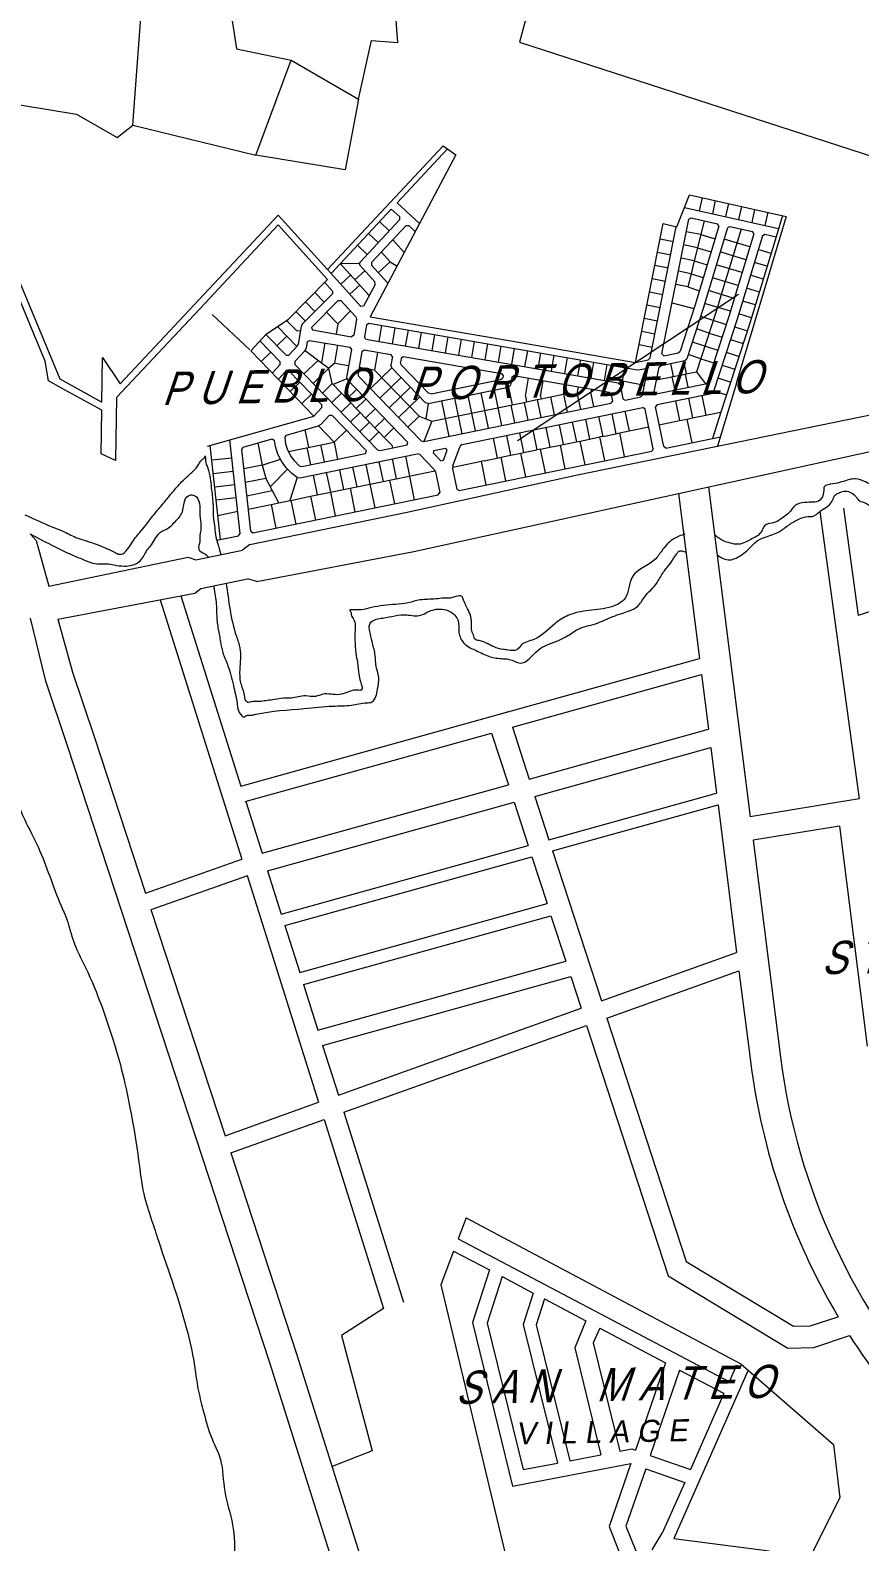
# Model space of a CAD drawing. Header units: metres. Extents: x -460 to 31334, y -1777 to 24987.
# Drawn here: x 102.786 to 103.252, y -745.214 to -744.364 of the extents above; entities that cross this region are included whole.
import ezdxf
from ezdxf.enums import TextEntityAlignment as Align

# ---------------------------------------------------------------- set-up
doc = ezdxf.new("R2010")
doc.units = ezdxf.units.M
doc.header["$MEASUREMENT"] = 0
doc.layers.add('VICINITY_MAP', color=7, linetype='Continuous', lineweight=13)
doc.styles.add('LOT_NO', font='ARIALN.TTF', dxfattribs={"width": 1.5})
doc.styles.add('PX-0', font='leroy')

# ---------------------------------------------------------------- blocks, each defined once
blk = doc.blocks.new('KQEFDFDFG')
at = {"layer": 'VICINITY_MAP', "color": 250, "lineweight": 0, "ltscale": 2}
for p, q in [((26115.701, 5352.056), (26120.336, 5357.002)), ((26120.842, 5356.63), (26117.414, 5350.164)), ((26118.495, 5354.723), (26120.51, 5356.873)), ((26120.336, 5357.002), (26120.842, 5356.63)), ((26119.387, 5353.887), (26118.495, 5354.723)), ((26129.68, 5353.753), (26130.192, 5355.039)), ((26130.192, 5355.039), (26134.054, 5354.176)), ((26130.589, 5354.399), (26130.706, 5354.924)), ((26131.114, 5354.282), (26131.231, 5354.807)), ((26107.417, 5347.486), (26113.735, 5354.228)), ((26113.735, 5354.228), (26115.701, 5352.056)), ((26115.846, 5351.896), (26118.256, 5354.468)), ((26118.593, 5354.152), (26118.256, 5354.468)), ((26118.597, 5354.044), (26118.593, 5354.152)), ((26129.99, 5354.533), (26133.751, 5353.693)), ((26130.158, 5354.058), (26130.248, 5354.117)), ((26130.248, 5354.117), (26131.308, 5353.88)), ((26131.639, 5354.164), (26131.756, 5354.689)), ((26134.054, 5354.176), (26132.099, 5347.63)), ((26132.164, 5354.047), (26132.281, 5354.572)), ((26132.689, 5353.93), (26132.806, 5354.455)), ((26133.214, 5353.812), (26133.332, 5354.337)), ((26133.907, 5354.209), (26133.649, 5353.357)), ((26113.732, 5353.833), (26110.795, 5350.698)), ((26115.709, 5351.648), (26113.732, 5353.833)), ((26116.996, 5352.336), (26118.597, 5354.044)), ((26117.472, 5352.332), (26118.852, 5353.805)), ((26118.177, 5353.597), (26117.785, 5353.965)), ((26118.852, 5353.805), (26118.959, 5353.809)), ((26119.217, 5353.567), (26118.959, 5353.809)), ((26128.023, 5348.334), (26129.136, 5353.888)), ((26128.608, 5348.519), (26129.659, 5353.758)), ((26129.078, 5348.674), (26130.158, 5354.058)), ((26129.136, 5353.888), (26129.68, 5353.753)), ((26130.639, 5353.444), (26130.058, 5353.56)), ((26131.362, 5353.787), (26130.395, 5350.595)), ((26130.778, 5353.998), (26130.508, 5352.921)), ((26131.706, 5353.716), (26130.729, 5350.49)), ((26131.362, 5353.787), (26131.308, 5353.88)), ((26131.362, 5353.787), (26131.308, 5353.88)), ((26132.254, 5353.669), (26131.618, 5351.568)), ((26131.706, 5353.716), (26131.799, 5353.77)), ((26131.706, 5353.716), (26131.799, 5353.77)), ((26131.799, 5353.77), (26132.703, 5353.568)), ((26132.757, 5353.475), (26132.703, 5353.568)), ((26117.295, 5352.655), (26116.902, 5353.023)), ((26117.736, 5353.126), (26117.343, 5353.494)), ((26118.319, 5353.236), (26118.775, 5352.732)), ((26129.013, 5353.273), (26129.54, 5353.167)), ((26130.508, 5352.921), (26129.953, 5353.033)), ((26130.508, 5352.921), (26130.378, 5352.399)), ((26130.508, 5352.921), (26131.052, 5352.758)), ((26130.639, 5353.444), (26131.207, 5353.274)), ((26132.6, 5352.957), (26131.571, 5353.269)), ((26132.757, 5353.475), (26131.756, 5350.167)), ((26133.101, 5353.404), (26132.089, 5350.063)), ((26133.649, 5353.357), (26132.603, 5349.901)), ((26133.101, 5353.404), (26133.194, 5353.459)), ((26133.194, 5353.459), (26133.649, 5353.357)), ((26116.996, 5352.283), (26116.215, 5352.289)), ((26116.215, 5352.289), (26117.373, 5351.009)), ((26116.995, 5352.229), (26116.996, 5352.336)), ((26117.472, 5352.332), (26117.471, 5352.225)), ((26118.215, 5352.354), (26117.742, 5351.925)), ((26117.86, 5352.746), (26118.215, 5352.354)), ((26118.215, 5352.354), (26118.488, 5352.19)), ((26128.907, 5352.745), (26129.435, 5352.639)), ((26130.378, 5352.399), (26129.847, 5352.505)), ((26130.378, 5352.399), (26130.247, 5351.876)), ((26130.378, 5352.399), (26130.895, 5352.244)), ((26132.444, 5352.442), (26131.415, 5352.754)), ((26133.293, 5352.18), (26132.778, 5352.336)), ((26133.448, 5352.695), (26132.934, 5352.851)), ((26115.701, 5352.056), (26117.042, 5350.573)), ((26116.632, 5351.829), (26116.233, 5351.468)), ((26117.201, 5352.002), (26116.802, 5351.641)), ((26116.995, 5352.229), (26117.597, 5351.564)), ((26117.471, 5352.225), (26118.124, 5351.503)), ((26128.696, 5351.69), (26129.223, 5351.584)), ((26128.801, 5352.218), (26129.329, 5352.112)), ((26130.247, 5351.876), (26129.741, 5351.978)), ((26130.247, 5351.876), (26130.116, 5351.354)), ((26130.247, 5351.876), (26130.739, 5351.729)), ((26132.133, 5351.412), (26131.103, 5351.724)), ((26132.289, 5351.927), (26131.259, 5352.239)), ((26133.137, 5351.665), (26132.622, 5351.821)), ((26103.987, 5349.414), (26103.103, 5351.545)), ((26103.4, 5351.536), (26105, 5347.682)), ((26114.134, 5350.057), (26115.709, 5351.648)), ((26114.698, 5349.862), (26115.904, 5351.08)), ((26115.577, 5350.749), (26115.202, 5351.135)), ((26115.594, 5351.532), (26115.906, 5351.187)), ((26115.906, 5351.187), (26115.904, 5351.08)), ((26116.993, 5351.43), (26116.594, 5351.069)), ((26117.611, 5351.457), (26117.149, 5350.587)), ((26117.611, 5351.457), (26117.597, 5351.564)), ((26128.59, 5351.163), (26129.117, 5351.057)), ((26130.116, 5351.354), (26129.635, 5351.45)), ((26130.116, 5351.354), (26130.58, 5351.203)), ((26131.977, 5350.898), (26130.947, 5351.209)), ((26131.618, 5351.568), (26131.242, 5350.329)), ((26132.981, 5351.15), (26132.466, 5351.306)), ((26110.795, 5350.698), (26107.265, 5346.93)), ((26115.198, 5350.367), (26114.824, 5350.753)), ((26115.067, 5349.738), (26116.136, 5350.817)), ((26116.136, 5350.817), (26116.243, 5350.815)), ((26116.243, 5350.815), (26116.838, 5350.157)), ((26117.149, 5350.587), (26117.042, 5350.573)), ((26128.484, 5350.635), (26129.012, 5350.529)), ((26129.488, 5350.715), (26130.364, 5350.497)), ((26130.395, 5350.595), (26129.807, 5348.787)), ((26130.729, 5350.49), (26130.077, 5348.486)), ((26131.821, 5350.383), (26130.791, 5350.695)), ((26132.825, 5350.636), (26132.31, 5350.791)), ((26112.595, 5348.839), (26111.096, 5350.255)), ((26113.263, 5349.479), (26114.134, 5350.057)), ((26114.465, 5349.607), (26114.07, 5350.015)), ((26114.82, 5349.984), (26114.445, 5350.371)), ((26115.664, 5350.34), (26116.123, 5349.885)), ((26116.123, 5349.885), (26116.052, 5349.471)), ((26116.123, 5349.885), (26116.626, 5350.392)), ((26116.868, 5350.054), (26116.76, 5349.426)), ((26116.838, 5350.157), (26116.868, 5350.054)), ((26117.268, 5349.839), (26117.356, 5349.901)), ((26117.356, 5349.901), (26128.106, 5348.046)), ((26117.414, 5350.164), (26123.034, 5349.194)), ((26128.378, 5350.108), (26128.906, 5350.002)), ((26131.242, 5350.329), (26130.472, 5347.962)), ((26130.631, 5350.187), (26131.654, 5349.854)), ((26131.756, 5350.167), (26130.896, 5347.526)), ((26132.089, 5350.063), (26131.138, 5347.138)), ((26132.603, 5349.901), (26131.446, 5346.348)), ((26132.669, 5350.121), (26132.154, 5350.277)), ((26104.415, 5348.384), (26103.987, 5349.414)), ((26112.634, 5348.802), (26113.263, 5349.479)), ((26114.047, 5348.62), (26113.238, 5349.453)), ((26113.676, 5349.002), (26114.078, 5349.391)), ((26114.078, 5349.391), (26113.707, 5349.774)), ((26114.078, 5349.391), (26114.48, 5348.973)), ((26114.465, 5349.607), (26114.619, 5349.595)), ((26114.648, 5349.766), (26114.528, 5349.069)), ((26114.698, 5349.862), (26114.648, 5349.766)), ((26115.067, 5349.738), (26115.1, 5349.635)), ((26115.1, 5349.635), (26116.672, 5349.364)), ((26116.76, 5349.426), (26116.672, 5349.364)), ((26117.268, 5349.839), (26117.184, 5349.353)), ((26117.246, 5349.265), (26117.184, 5349.353)), ((26117.246, 5349.265), (26127.331, 5347.525)), ((26117.772, 5349.174), (26117.881, 5349.811)), ((26118.302, 5349.083), (26118.412, 5349.719)), ((26118.832, 5348.991), (26118.942, 5349.628)), ((26119.362, 5348.9), (26119.472, 5349.536)), ((26119.892, 5348.808), (26120.002, 5349.445)), ((26120.422, 5348.717), (26120.532, 5349.353)), ((26128.273, 5349.58), (26128.8, 5349.474)), ((26130.976, 5349.509), (26130.464, 5349.676)), ((26130.976, 5349.509), (26131.487, 5349.343)), ((26131.992, 5349.764), (26132.504, 5349.597)), ((26115.165, 5346.191), (26112.634, 5348.802)), ((26113.811, 5348.36), (26113, 5349.197)), ((26113.051, 5348.371), (26113.437, 5348.746)), ((26114.154, 5348.621), (26114.48, 5348.973)), ((26114.395, 5348.367), (26114.807, 5348.811)), ((26114.528, 5349.069), (26114.48, 5348.973)), ((26114.807, 5348.811), (26114.855, 5348.907)), ((26114.807, 5348.811), (26115.46, 5348.324)), ((26114.898, 5349.156), (26114.855, 5348.907)), ((26114.898, 5349.156), (26114.986, 5349.218)), ((26114.986, 5349.218), (26116.599, 5348.94)), ((26115.594, 5349.113), (26115.46, 5348.324)), ((26116.002, 5348.309), (26116.125, 5349.022)), ((26116.661, 5348.852), (26116.469, 5347.738)), ((26116.599, 5348.94), (26116.661, 5348.852)), ((26117.085, 5348.779), (26116.93, 5347.88)), ((26117.085, 5348.779), (26117.173, 5348.841)), ((26117.173, 5348.841), (26118.242, 5348.656)), ((26117.708, 5348.749), (26117.583, 5348.026)), ((26120.953, 5348.626), (26121.062, 5349.262)), ((26121.483, 5348.534), (26121.592, 5349.17)), ((26122.013, 5348.443), (26122.123, 5349.079)), ((26122.543, 5348.351), (26122.653, 5348.987)), ((26123.034, 5349.194), (26128.023, 5348.334)), ((26123.073, 5348.26), (26123.183, 5348.896)), ((26123.603, 5348.168), (26123.713, 5348.804)), ((26124.133, 5348.077), (26124.243, 5348.713)), ((26128.167, 5349.053), (26128.694, 5348.947)), ((26129.155, 5348.598), (26129.078, 5348.674)), ((26129.155, 5348.598), (26129.727, 5348.716)), ((26129.727, 5348.716), (26129.807, 5348.787)), ((26130.298, 5349.164), (26131.321, 5348.831)), ((26131.659, 5348.741), (26132.171, 5348.574)), ((26131.826, 5349.252), (26132.337, 5349.086)), ((26104.542, 5347.595), (26104.415, 5348.384)), ((26106.684, 5346.753), (26106.707, 5348.538)), ((26106.707, 5348.538), (26107.417, 5347.486)), ((26113.496, 5347.912), (26113.812, 5348.253)), ((26113.812, 5348.253), (26113.811, 5348.36)), ((26114.047, 5348.62), (26114.154, 5348.621)), ((26114.395, 5348.367), (26114.396, 5348.259)), ((26117.705, 5344.847), (26114.396, 5348.259)), ((26115.334, 5348.418), (26114.758, 5347.886)), ((26115.133, 5347.499), (26115.756, 5348.103)), ((26115.46, 5348.324), (26115.756, 5348.103)), ((26116.002, 5348.309), (26115.756, 5348.103)), ((26115.894, 5347.488), (26115.756, 5348.103)), ((26116.002, 5348.309), (26116.55, 5348.208)), ((26117.583, 5348.026), (26116.973, 5348.131)), ((26118.277, 5348.122), (26117.427, 5347.298)), ((26118.304, 5348.569), (26118.242, 5348.656)), ((26118.304, 5348.569), (26118.245, 5348.224)), ((26118.277, 5348.122), (26118.245, 5348.224)), ((26119.631, 5346.725), (26118.277, 5348.122)), ((26118.649, 5348.509), (26118.62, 5348.34)), ((26118.652, 5348.237), (26118.62, 5348.34)), ((26118.649, 5348.509), (26118.737, 5348.571)), ((26119.749, 5347.106), (26118.652, 5348.237)), ((26118.737, 5348.571), (26122.669, 5347.893)), ((26124.664, 5347.985), (26124.773, 5348.621)), ((26125.194, 5347.894), (26125.303, 5348.53)), ((26125.724, 5347.802), (26125.834, 5348.438)), ((26126.254, 5347.711), (26126.364, 5348.347)), ((26126.784, 5347.619), (26126.894, 5348.255)), ((26127.502, 5347.603), (26127.594, 5348.135)), ((26128.023, 5348.334), (26128.533, 5348.443)), ((26128.213, 5348.048), (26128.432, 5348.093)), ((26128.432, 5348.093), (26128.508, 5348.017)), ((26128.533, 5348.443), (26128.608, 5348.519)), ((26128.774, 5347.156), (26128.972, 5348.143)), ((26128.972, 5348.143), (26129.048, 5348.219)), ((26129.048, 5348.219), (26129.997, 5348.414)), ((26129.423, 5348.296), (26129.532, 5347.769)), ((26129.95, 5348.404), (26130.059, 5347.877)), ((26129.997, 5348.414), (26130.077, 5348.486)), ((26130.643, 5348.486), (26130.131, 5348.652)), ((26130.643, 5348.486), (26131.154, 5348.32)), ((26131.493, 5348.229), (26132.004, 5348.062)), ((26105.064, 5347.305), (26104.542, 5347.595)), ((26105, 5347.682), (26106.684, 5346.753)), ((26113.74, 5347.661), (26114.053, 5347.998)), ((26114.161, 5348), (26114.053, 5347.998)), ((26115.48, 5346.639), (26114.161, 5348)), ((26114.596, 5347.551), (26114.21, 5347.177)), ((26115.508, 5347.113), (26115.894, 5347.488)), ((26116.268, 5347.102), (26115.894, 5347.488)), ((26116.484, 5347.686), (26115.928, 5347.452)), ((26116.469, 5347.738), (26116.5, 5347.635)), ((26118.92, 5345.14), (26116.5, 5347.635)), ((26116.962, 5347.778), (26116.93, 5347.88)), ((26119.455, 5345.206), (26116.962, 5347.778)), ((26119.369, 5346.183), (26117.583, 5348.026)), ((26118.651, 5347.735), (26117.802, 5346.911)), ((26119.851, 5347.074), (26122.642, 5347.647)), ((26122.642, 5347.647), (26122.717, 5347.724)), ((26122.669, 5347.893), (26122.731, 5347.805)), ((26122.731, 5347.805), (26122.717, 5347.724)), ((26123.076, 5347.745), (26123.021, 5347.429)), ((26123.076, 5347.745), (26123.164, 5347.807)), ((26123.164, 5347.807), (26126.969, 5347.151)), ((26123.622, 5346.983), (26123.747, 5347.707)), ((26124.229, 5346.993), (26124.335, 5347.605)), ((26125.15, 5347.063), (26125.217, 5347.453)), ((26127.331, 5347.525), (26127.408, 5347.45)), ((26127.502, 5347.603), (26127.37, 5347.487)), ((26127.502, 5347.603), (26128.389, 5347.425)), ((26128.106, 5348.046), (26128.213, 5348.048)), ((26128.31, 5347.03), (26128.508, 5348.017)), ((26128.85, 5347.08), (26130.826, 5347.486)), ((26128.87, 5347.634), (26129.486, 5347.76)), ((26129.532, 5347.769), (26129.486, 5347.76)), ((26129.486, 5347.76), (26129.594, 5347.233)), ((26129.532, 5347.769), (26130.013, 5347.868)), ((26130.013, 5347.868), (26130.059, 5347.877)), ((26130.013, 5347.868), (26130.121, 5347.341)), ((26130.059, 5347.877), (26130.472, 5347.962)), ((26130.472, 5347.962), (26130.826, 5347.486)), ((26131.326, 5347.717), (26131.838, 5347.551)), ((26132.099, 5347.63), (26132.022, 5347.372)), ((26106.681, 5346.426), (26105.064, 5347.305)), ((26107.265, 5346.93), (26107.23, 5344.412)), ((26115.064, 5347.068), (26114.678, 5346.694)), ((26115.882, 5346.727), (26116.268, 5347.102)), ((26116.479, 5346.884), (26116.268, 5347.102)), ((26116.479, 5346.884), (26116.865, 5347.259)), ((26116.479, 5346.884), (26116.865, 5347.259)), ((26116.643, 5346.715), (26116.479, 5346.884)), ((26116.854, 5346.498), (26117.24, 5346.873)), ((26119.026, 5347.349), (26118.176, 5346.525)), ((26119.4, 5346.963), (26118.551, 5346.139)), ((26119.734, 5346.693), (26122.946, 5347.352)), ((26119.851, 5347.074), (26119.749, 5347.106)), ((26120.788, 5346.909), (26121.08, 5345.486)), ((26121.315, 5347.017), (26121.607, 5345.595)), ((26121.842, 5347.126), (26122.134, 5345.703)), ((26122.369, 5347.234), (26122.661, 5345.811)), ((26122.946, 5347.352), (26123.021, 5347.429)), ((26122.946, 5347.352), (26123.092, 5346.641)), ((26123.622, 5346.983), (26123.668, 5346.759)), ((26124.096, 5346.847), (26124.253, 5346.879)), ((26124.229, 5346.993), (26124.253, 5346.879)), ((26124.253, 5346.879), (26124.623, 5346.955)), ((26124.623, 5346.955), (26125.15, 5347.063)), ((26124.623, 5346.955), (26124.769, 5346.243)), ((26125.15, 5347.063), (26125.296, 5346.351)), ((26125.697, 5347.071), (26125.747, 5347.361)), ((26125.697, 5347.071), (26125.823, 5346.459)), ((26126.245, 5347.08), (26126.278, 5347.27)), ((26126.245, 5347.08), (26126.35, 5346.567)), ((26126.969, 5347.151), (26127.046, 5347.076)), ((26127.046, 5347.076), (26127.102, 5346.8)), ((26127.408, 5347.45), (26127.524, 5346.886)), ((26127.524, 5346.886), (26127.614, 5346.827)), ((26127.614, 5346.827), (26128.234, 5346.954)), ((26128.234, 5346.954), (26128.31, 5347.03)), ((26128.85, 5347.08), (26128.774, 5347.156)), ((26128.889, 5346.649), (26131.067, 5347.096)), ((26130.148, 5346.907), (26130.31, 5346.117)), ((26130.675, 5347.015), (26130.837, 5346.225)), ((26131.16, 5347.206), (26131.671, 5347.039)), ((26132.022, 5347.372), (26131.311, 5344.991)), ((26106.659, 5344.678), (26106.681, 5346.426)), ((26115.165, 5346.191), (26115.481, 5346.532)), ((26115.481, 5346.532), (26115.48, 5346.639)), ((26116.257, 5346.341), (26116.643, 5346.715)), ((26116.631, 5345.955), (26117.017, 5346.329)), ((26116.854, 5346.498), (26116.643, 5346.715)), ((26117.017, 5346.329), (26116.854, 5346.498)), ((26117.228, 5346.112), (26117.017, 5346.329)), ((26117.228, 5346.112), (26117.614, 5346.486)), ((26119.558, 5345.174), (26127.043, 5346.71)), ((26119.734, 5346.693), (26119.631, 5346.725)), ((26119.734, 5346.693), (26119.641, 5346.076)), ((26119.88, 5345.982), (26123.042, 5346.63)), ((26120.261, 5346.801), (26120.553, 5345.378)), ((26121.099, 5345.051), (26128.317, 5346.532)), ((26123.042, 5346.63), (26123.092, 5346.641)), ((26123.042, 5346.63), (26123.188, 5345.919)), ((26123.092, 5346.641), (26123.569, 5346.738)), ((26123.569, 5346.738), (26123.668, 5346.759)), ((26123.569, 5346.738), (26123.715, 5346.027)), ((26123.668, 5346.759), (26124.096, 5346.847)), ((26124.096, 5346.847), (26124.242, 5346.135)), ((26127.102, 5346.8), (26127.043, 5346.71)), ((26127.079, 5346.278), (26127.241, 5345.487)), ((26127.606, 5346.386), (26127.768, 5345.595)), ((26128.407, 5346.472), (26128.317, 5346.532)), ((26128.733, 5344.882), (26128.407, 5346.472)), ((26128.889, 5346.649), (26128.829, 5346.559)), ((26129.156, 5344.969), (26128.829, 5346.559)), ((26129.621, 5346.799), (26129.783, 5346.009)), ((26130.837, 5346.225), (26131.446, 5346.348)), ((26131.446, 5346.348), (26131.103, 5345.291)), ((26110.905, 5344.988), (26115.165, 5346.191)), ((26114.065, 5345.433), (26115.345, 5345.794)), ((26114.804, 5345.642), (26114.947, 5344.942)), ((26115.437, 5345.851), (26115.345, 5345.794)), ((26115.968, 5345.152), (26115.345, 5345.794)), ((26115.437, 5345.851), (26115.779, 5346.219)), ((26115.886, 5346.22), (26115.779, 5346.219)), ((26117.264, 5344.8), (26115.886, 5346.22)), ((26117.006, 5345.568), (26117.392, 5345.943)), ((26117.392, 5345.943), (26117.228, 5346.112)), ((26117.603, 5345.726), (26117.392, 5345.943)), ((26117.603, 5345.726), (26117.989, 5346.1)), ((26117.766, 5345.557), (26117.603, 5345.726)), ((26117.977, 5345.339), (26118.363, 5345.714)), ((26119.369, 5346.183), (26118.925, 5345.753)), ((26119.369, 5346.183), (26119.64, 5346.077)), ((26119.88, 5345.982), (26119.558, 5345.174)), ((26119.64, 5346.077), (26119.88, 5345.982)), ((26124.444, 5345.737), (26124.606, 5344.947)), ((26124.971, 5345.845), (26125.133, 5345.055)), ((26125.498, 5345.953), (26125.66, 5345.163)), ((26126.025, 5346.062), (26126.187, 5345.271)), ((26126.552, 5346.17), (26126.714, 5345.379)), ((26127.768, 5345.595), (26128.554, 5345.754)), ((26128.976, 5345.843), (26129.783, 5346.009)), ((26129.783, 5346.009), (26130.092, 5346.072)), ((26130.092, 5346.072), (26130.31, 5346.117)), ((26130.288, 5345.124), (26130.092, 5346.072)), ((26130.31, 5346.117), (26130.837, 5346.225)), ((26112.211, 5341.49), (26111.798, 5345.241)), ((26112.334, 5344.944), (26113.499, 5345.274)), ((26112.917, 5345.109), (26113.097, 5344.231)), ((26113.499, 5345.274), (26113.59, 5345.215)), ((26113.624, 5344.977), (26113.59, 5345.215)), ((26114.006, 5345.343), (26114.065, 5345.433)), ((26114.045, 5345.073), (26114.006, 5345.343)), ((26114.12, 5344.832), (26114.045, 5345.073)), ((26114.147, 5344.778), (26115.968, 5345.152)), ((26115.425, 5345.04), (26115.566, 5344.355)), ((26115.968, 5345.152), (26116.46, 5345.629)), ((26115.968, 5345.152), (26116.109, 5344.467)), ((26117.38, 5345.182), (26117.766, 5345.557)), ((26117.38, 5345.182), (26117.766, 5345.557)), ((26117.977, 5345.339), (26117.766, 5345.557)), ((26117.808, 5344.815), (26118.888, 5345.037)), ((26118.284, 5345.023), (26117.977, 5345.339)), ((26118.888, 5345.037), (26118.92, 5345.14)), ((26119.455, 5345.206), (26119.558, 5345.174)), ((26121.099, 5345.051), (26121.017, 5344.981)), ((26122.336, 5345.305), (26122.498, 5344.514)), ((26122.863, 5345.413), (26123.025, 5344.622)), ((26123.39, 5345.521), (26123.552, 5344.731)), ((26123.917, 5345.629), (26124.079, 5344.839)), ((26125.022, 5345.032), (26125.133, 5345.055)), ((26125.133, 5345.055), (26125.66, 5345.163)), ((26125.66, 5345.163), (26125.813, 5345.194)), ((26125.813, 5345.194), (26126.187, 5345.271)), ((26126.007, 5344.246), (26125.813, 5345.194)), ((26126.187, 5345.271), (26126.603, 5345.356)), ((26126.714, 5345.379), (26126.603, 5345.356)), ((26126.798, 5344.408), (26126.603, 5345.356)), ((26126.714, 5345.379), (26127.241, 5345.487)), ((26127.241, 5345.487), (26127.394, 5345.518)), ((26127.394, 5345.518), (26127.768, 5345.595)), ((26127.588, 5344.57), (26127.394, 5345.518)), ((26129.245, 5344.91), (26131.42, 5345.356)), ((26107.23, 5344.412), (26106.659, 5344.678)), ((26111.425, 5341.254), (26111.011, 5345.018)), ((26111.075, 5344.435), (26111.877, 5344.523)), ((26112.273, 5344.855), (26112.334, 5344.944)), ((26112.634, 5341.584), (26112.273, 5344.855)), ((26113.097, 5344.231), (26113.822, 5344.467)), ((26113.72, 5344.67), (26113.624, 5344.977)), ((26113.864, 5344.382), (26113.72, 5344.67)), ((26114.234, 5344.606), (26114.12, 5344.832)), ((26114.381, 5344.401), (26114.234, 5344.606)), ((26114.6, 5343.718), (26119.293, 5344.681)), ((26114.682, 5344.174), (26117.232, 5344.697)), ((26114.882, 5344.929), (26115.023, 5344.244)), ((26117.232, 5344.697), (26117.264, 5344.8)), ((26117.705, 5344.847), (26117.808, 5344.815)), ((26118.284, 5345.023), (26118.306, 5344.917)), ((26118.293, 5344.476), (26118.456, 5343.685)), ((26118.293, 5344.476), (26118.456, 5343.685)), ((26118.82, 5344.584), (26119.177, 5342.845)), ((26119.396, 5344.649), (26119.293, 5344.681)), ((26119.975, 5344.052), (26119.396, 5344.649)), ((26119.963, 5344.818), (26119.931, 5344.715)), ((26120.236, 5344.4), (26119.931, 5344.715)), ((26119.963, 5344.818), (26120.429, 5344.914)), ((26120.342, 5344.422), (26120.499, 5344.832)), ((26120.499, 5344.832), (26120.429, 5344.914)), ((26120.719, 5344.204), (26121.017, 5344.981)), ((26120.97, 5343.212), (26128.674, 5344.792)), ((26121.971, 5344.406), (26122.498, 5344.514)), ((26122.498, 5344.514), (26122.651, 5344.546)), ((26122.651, 5344.546), (26123.025, 5344.622)), ((26122.845, 5343.597), (26122.651, 5344.546)), ((26123.025, 5344.622), (26123.441, 5344.708)), ((26123.441, 5344.708), (26123.552, 5344.731)), ((26123.636, 5343.759), (26123.441, 5344.708)), ((26123.552, 5344.731), (26124.079, 5344.839)), ((26124.232, 5344.87), (26124.079, 5344.839)), ((26124.232, 5344.87), (26124.606, 5344.947)), ((26124.426, 5343.921), (26124.232, 5344.87)), ((26124.606, 5344.947), (26125.022, 5345.032)), ((26125.217, 5344.083), (26125.022, 5345.032)), ((26128.733, 5344.882), (26128.674, 5344.792)), ((26129.245, 5344.91), (26129.156, 5344.969)), ((26111.134, 5343.9), (26111.936, 5343.988)), ((26113.097, 5344.231), (26112.359, 5344.076)), ((26113.097, 5344.231), (26113.234, 5343.712)), ((26114.104, 5344.071), (26113.419, 5343.358)), ((26114.053, 5344.121), (26113.864, 5344.382)), ((26114.281, 5343.894), (26114.053, 5344.121)), ((26114.495, 5343.74), (26114.281, 5343.894)), ((26114.579, 5344.205), (26114.381, 5344.401)), ((26114.579, 5344.205), (26114.682, 5344.174)), ((26115.131, 5343.827), (26115.294, 5343.036)), ((26115.658, 5343.935), (26115.821, 5343.145)), ((26116.185, 5344.043), (26116.348, 5343.253)), ((26116.712, 5344.151), (26116.875, 5343.361)), ((26117.239, 5344.259), (26117.402, 5343.469)), ((26117.766, 5344.367), (26117.929, 5343.577)), ((26118.456, 5343.685), (26120.001, 5344.002)), ((26119.975, 5344.052), (26120.025, 5343.957)), ((26120.025, 5343.957), (26120.195, 5343.131)), ((26120.236, 5344.4), (26120.342, 5344.422)), ((26120.719, 5344.204), (26120.711, 5344.097)), ((26120.711, 5344.097), (26120.88, 5343.271)), ((26120.715, 5344.148), (26121.86, 5344.383)), ((26121.971, 5344.406), (26121.86, 5344.383)), ((26122.055, 5343.435), (26121.86, 5344.383)), ((26111.193, 5343.365), (26111.995, 5343.453)), ((26112.418, 5343.545), (26113.234, 5343.712)), ((26113.753, 5342.72), (26113.234, 5343.712)), ((26114.495, 5343.74), (26114.202, 5342.813)), ((26114.495, 5343.74), (26114.6, 5343.718)), ((26115.821, 5343.145), (26116.348, 5343.253)), ((26116.348, 5343.253), (26116.611, 5343.307)), ((26116.611, 5343.307), (26116.875, 5343.361)), ((26116.611, 5343.307), (26116.806, 5342.358)), ((26116.875, 5343.361), (26117.406, 5343.47)), ((26117.402, 5343.469), (26117.929, 5343.577)), ((26117.402, 5343.469), (26117.596, 5342.52)), ((26117.929, 5343.577), (26118.192, 5343.631)), ((26118.192, 5343.631), (26118.456, 5343.685)), ((26118.192, 5343.631), (26118.456, 5343.685)), ((26118.192, 5343.631), (26118.387, 5342.682)), ((26118.192, 5343.631), (26118.387, 5342.682)), ((26120.88, 5343.271), (26120.97, 5343.212)), ((26112.054, 5342.919), (26111.252, 5342.83)), ((26112.477, 5343.008), (26113.494, 5343.216)), ((26112.536, 5342.471), (26113.449, 5342.658)), ((26112.721, 5341.52), (26120.136, 5343.041)), ((26113.449, 5342.658), (26113.753, 5342.72)), ((26113.449, 5342.658), (26113.644, 5341.709)), ((26113.753, 5342.72), (26114.202, 5342.813)), ((26114.202, 5342.813), (26114.24, 5342.82)), ((26114.24, 5342.82), (26115.03, 5342.982)), ((26114.24, 5342.82), (26114.434, 5341.872)), ((26115.03, 5342.982), (26115.294, 5343.036)), ((26115.03, 5342.982), (26115.225, 5342.034)), ((26115.294, 5343.036), (26115.821, 5343.145)), ((26115.821, 5343.145), (26116.015, 5342.196)), ((26120.136, 5343.041), (26120.195, 5343.131)), ((26111.319, 5342.221), (26112.113, 5342.384)), ((26112.148, 5341.403), (26112.211, 5341.49)), ((26112.634, 5341.584), (26112.721, 5341.52)), ((26111.272, 5341.223), (26112.148, 5341.403)), ((26111.276, 5341.224), (26112.148, 5341.403))]:
    blk.add_line(p, q, dxfattribs=at)
at = {"layer": 'VICINITY_MAP', "color": 250, "lineweight": 0, "ltscale": 0.2}
for p, q in [((26132.151, 5351.055), (26123.304, 5345.197)), ((26132.151, 5351.055), (26132.151, 5351.055)), ((26132.167, 5351.055), (26132.167, 5351.055))]:
    blk.add_line(p, q, dxfattribs=at)
at = {"layer": 'VICINITY_MAP', "color": 250, "lineweight": 0, "ltscale": 2, "extrusion": (0.182625, -0.890306, 0.417137)}
blk.add_line((26130.826, 5347.486), (26130.896, 5347.526), dxfattribs=at)
at = {"layer": 'VICINITY_MAP', "color": 250, "lineweight": 0, "ltscale": 2, "extrusion": (0.179176, -0.873492, 0.452667)}
blk.add_line((26131.138, 5347.138), (26131.067, 5347.096), dxfattribs=at)
at = {"layer": 'VICINITY_MAP', "color": 250, "lineweight": 0}
for p, q in [((26135.404, 5342.377), (26136.972, 5330.885)), ((26136.347, 5342.506), (26136.933, 5338.213)), ((26104.054, 5341.209), (26103.814, 5341.484)), ((26110.44, 5340.446), (26112.31, 5340.831)), ((26112.6, 5341.051), (26112.31, 5340.831)), ((26110.129, 5340.543), (26110.44, 5340.446)), ((26110.638, 5339.301), (26112.508, 5339.686)), ((26112.88, 5339.582), (26112.508, 5339.686)), ((26109.843, 5339.005), (26112.243, 5331.397)), ((26110.402, 5339.111), (26110.638, 5339.301)), ((26109.012, 5338.847), (26112.284, 5328.473)), ((26112.243, 5331.397), (26130.587, 5336.496)), ((26123.101, 5333.749), (26130.669, 5335.852)), ((26123.775, 5331.677), (26130.944, 5333.67)), ((26112.414, 5330.778), (26122.268, 5333.517)), ((26124.001, 5330.983), (26131.037, 5332.938)), ((26113.091, 5328.708), (26122.942, 5331.446)), ((26112.436, 5330.784), (26113.091, 5328.708)), ((26113.31, 5328.011), (26123.168, 5330.751)), ((26124.566, 5329.247), (26131.268, 5331.11)), ((26124.71, 5328.804), (26131.327, 5330.643)), ((26136.184, 5329.795), (26137.296, 5320.994)), ((26113.859, 5326.272), (26123.733, 5329.016)), ((26108.428, 5327.111), (26112.284, 5328.473)), ((26113.999, 5325.827), (26123.877, 5328.572)), ((26108.657, 5326.465), (26112.513, 5327.827)), ((26112.491, 5327.819), (26115.35, 5318.754)), ((26113.31, 5328.011), (26113.859, 5326.272)), ((26114.593, 5323.945), (26124.488, 5326.695)), ((26113.999, 5325.827), (26114.593, 5323.945)), ((26114.745, 5323.464), (26124.644, 5326.215)), ((26126.663, 5322.805), (26132.073, 5324.742)), ((26115.321, 5321.637), (26125.238, 5324.393)), ((26126.885, 5322.122), (26132.165, 5324.012)), ((26114.745, 5323.464), (26115.321, 5321.637)), ((26115.512, 5321.03), (26125.435, 5323.788)), ((26116.141, 5319.037), (26125.85, 5322.513)), ((26116.357, 5318.352), (26126.072, 5321.83)), ((26115.512, 5321.03), (26116.141, 5319.037)), ((26111.611, 5317.415), (26115.35, 5318.754)), ((26111.835, 5316.733), (26115.566, 5318.069)), ((26115.566, 5318.069), (26117.949, 5310.514)), ((26116.357, 5318.352), (26118.75, 5310.766)), ((26120.934, 5313.289), (26131.78, 5307.572)), ((26120.75, 5312.806), (26122.183, 5312.051)), ((26122.691, 5311.783), (26123.939, 5311.126)), ((26124.389, 5310.889), (26126.035, 5310.021)), ((26117.949, 5310.514), (26116.264, 5309.424)), ((26116.264, 5309.424), (26117.494, 5304.819)), ((26126.602, 5309.722), (26129.226, 5308.34)), ((26132.067, 5308.248), (26131.771, 5307.577)), ((26132.536, 5308.041), (26129.565, 5301.312)), ((26129.792, 5308.041), (26131.541, 5307.119)), ((26131.564, 5307.107), (26130.223, 5304.072)), ((26117.494, 5304.819), (26115.891, 5304.197)), ((26129.994, 5303.552), (26129.096, 5301.519)), ((26128.693, 5300.862), (26129.096, 5301.519)), ((26129.565, 5301.312), (26133.37, 5300.817))]:
    blk.add_line(p, q, dxfattribs=at)
for points in [[(26119.827, 5396.643), (26120.504, 5394.97), (26120.237, 5392.241), (26119.702, 5389.613), (26122.061, 5386.562), (26130.448, 5384.112), (26129.028, 5377.568), (26132.09, 5376.828), (26130.755, 5371.969), (26131.413, 5371.128), (26129.417, 5363.984), (26124.276, 5364.469), (26123.381, 5361.14), (26138.985, 5356.096), (26140.516, 5365.1), (26137.069, 5366.42), (26137.602, 5369.208), (26131.413, 5371.128)], [(26094.436, 5367.064), (26096.629, 5363.955), (26098.186, 5363.612), (26100.467, 5359.118), (26105.669, 5358.26), (26107.291, 5357.331), (26107.923, 5357.824), (26108.259, 5362.314)], [(26114.756, 5366.373), (26113.163, 5366.862), (26113.186, 5367.357), (26111.114, 5367.019), (26112.061, 5360.872), (26114.248, 5360.421), (26116.951, 5358.86), (26117.466, 5361.211), (26118.523, 5361.133), (26118.432, 5362.358)], [(26116.951, 5358.86), (26116.414, 5356.037), (26112.839, 5356.626), (26114.248, 5360.421)], [(26107.923, 5357.824), (26112.839, 5356.626)], [(26112.6, 5341.051), (26118.832, 5342.333), (26125.706, 5343.844), (26139.173, 5346.6), (26150.598, 5347.957), (26162.838, 5349.387), (26165.827, 5348.953)], [(26129.752, 5343.1), (26139.366, 5345.201), (26149.084, 5346.202)], [(26130.945, 5343.361), (26132.612, 5330.173)], [(26112.88, 5339.582), (26119.163, 5340.777), (26126.036, 5342.288), (26129.752, 5343.1)], [(26129.752, 5343.1), (26130.587, 5336.496)], [(26104.054, 5341.209), (26104.556, 5339.396)], [(26104.556, 5339.396), (26110.129, 5340.543)], [(26104.924, 5338.069), (26110.402, 5339.111)], [(26103.807, 5338.116), (26104.417, 5335.639), (26105.293, 5333.016), (26113.39, 5308.353), (26120.494, 5285.805)], [(26104.924, 5338.069), (26105.51, 5335.955), (26106.372, 5333.374), (26108.428, 5327.111)], [(26130.669, 5335.852), (26130.944, 5333.67)], [(26122.89, 5334.395), (26122.902, 5334.359)], [(26123.101, 5333.749), (26123.775, 5331.677)], [(26122.268, 5333.517), (26122.942, 5331.446)], [(26131.037, 5332.938), (26131.268, 5331.11)], [(26123.168, 5330.751), (26123.733, 5329.016)], [(26124.001, 5330.983), (26124.566, 5329.247)], [(26131.327, 5330.643), (26132.073, 5324.742)], [(26136.972, 5330.885), (26132.612, 5330.173)], [(26136.184, 5329.795), (26132.731, 5329.232)], [(26124.71, 5328.804), (26126.663, 5322.805)], [(26123.877, 5328.572), (26124.488, 5326.695)], [(26108.642, 5326.459), (26111.611, 5317.415)], [(26124.644, 5326.215), (26125.238, 5324.393)], [(26125.435, 5323.788), (26125.85, 5322.513)], [(26126.885, 5322.122), (26130.052, 5312.393), (26134.349, 5309.796), (26135.01, 5309.809), (26136.127, 5310.181)], [(26126.072, 5321.83), (26129.33, 5311.82), (26134.116, 5308.928), (26135.159, 5308.948), (26136.592, 5309.426)], [(26111.835, 5316.733), (26114.472, 5308.701), (26121.578, 5286.147)], [(26121.255, 5314.131), (26120.934, 5313.289)], [(26121.255, 5314.131), (26132.238, 5308.3), (26135.949, 5305.073), (26136.206, 5302.935), (26133.976, 5298.495), (26138.266, 5292.064), (26137.719, 5291.538), (26138.167, 5290.561)], [(26120.75, 5312.806), (26120.235, 5311.453), (26123.143, 5299.313), (26128.161, 5297.226)], [(26122.183, 5312.051), (26121.5, 5309.945), (26123.112, 5303.411), (26127.838, 5304.309)], [(26122.691, 5311.783), (26122.088, 5309.924), (26123.533, 5304.067), (26124.9, 5304.327)], [(26123.939, 5311.126), (26123.533, 5309.873), (26124.9, 5304.327)], [(26124.389, 5310.889), (26124.053, 5309.854), (26125.393, 5304.421)], [(26126.035, 5310.021), (26125.593, 5308.93), (26126.646, 5304.659)], [(26126.602, 5309.722), (26126.338, 5309.136), (26127.406, 5304.803)], [(26129.226, 5308.34), (26128.022, 5304.844)], [(26129.792, 5308.041), (26128.619, 5304.635)], [(26125.393, 5304.421), (26126.646, 5304.659)], [(26127.406, 5304.803), (26127.881, 5304.894), (26128.022, 5304.844)], [(26128.619, 5304.635), (26130.223, 5304.072)], [(26127.838, 5304.309), (26126.972, 5301.795), (26127.551, 5300.327), (26128.245, 5300.065)], [(26128.435, 5304.1), (26127.646, 5301.81), (26128.037, 5300.82), (26128.468, 5300.658)], [(26128.435, 5304.1), (26129.994, 5303.552)]]:
    blk.add_lwpolyline(points, dxfattribs=at)
for points in [[(26132.731, 5329.232), (26133.828, 5320.556, 0.156315), (26140.365, 5306.52)], [(26132.165, 5324.012), (26132.622, 5320.403, 0.102694), (26136.127, 5310.181, 0.102694)], [(26136.592, 5309.426, 0.044412), (26139.472, 5305.694, 0.040404), (26142.516, 5302.893), (26146.531, 5301.048)]]:
    blk.add_lwpolyline(points, format="xyb", dxfattribs=at)
blk.add_arc((26139.645, 5330.699), 7.988, 66.36812, 109.84349, dxfattribs=at)
for points in [[(26143.912, 5345.669), (26143.576, 5345.208), (26143.473, 5345.02), (26143.128, 5344.987), (26142.785, 5344.847), (26142.576, 5344.657), (26142.156, 5344.41), (26141.785, 5344.323), (26141.524, 5344.105), (26140.728, 5343.626), (26140.413, 5343.407), (26140.234, 5343.058), (26140.157, 5342.951), (26140.268, 5342.714), (26140.434, 5342.372), (26140.416, 5341.946), (26140.447, 5341.708), (26140.32, 5341.413), (26140.143, 5340.958), (26139.88, 5340.82), (26139.457, 5340.732), (26139.218, 5340.7), (26138.952, 5340.695), (26138.683, 5340.876), (26138.332, 5341.134), (26138.168, 5341.344), (26138.082, 5341.661), (26137.962, 5342.349), (26137.875, 5342.719), (26137.87, 5342.958), (26137.705, 5343.247), (26137.516, 5343.403), (26137.22, 5343.556), (26136.819, 5343.681), (26136.58, 5343.65), (26135.919, 5343.477), (26135.576, 5343.364), (26135.553, 5343.151), (26135.4, 5342.829), (26134.791, 5342.737), (26134.395, 5342.597), (26134.161, 5342.326), (26133.925, 5342.136), (26133.61, 5341.943), (26133.188, 5341.802), (26133.059, 5341.561), (26132.64, 5341.26), (26132.43, 5341.149), (26132.139, 5341.064), (26131.819, 5341.111), (26131.524, 5341.211), (26131.204, 5341.426)], [(26131.289, 5340.642), (26131.798, 5340.44), (26132.01, 5340.497), (26132.168, 5340.58), (26132.639, 5340.961), (26132.795, 5341.124), (26133.77, 5341.568), (26134.163, 5341.842), (26134.557, 5342.062), (26134.927, 5342.176), (26135.113, 5342.18), (26135.404, 5342.377), (26135.873, 5342.753), (26136.026, 5343.048), (26136.184, 5343.131), (26136.422, 5343.189), (26136.852, 5342.958), (26136.988, 5342.801), (26137.203, 5342.726), (26137.337, 5342.649), (26137.553, 5342.494), (26137.718, 5342.205), (26137.727, 5341.78), (26137.708, 5341.408), (26137.684, 5341.248), (26137.715, 5341.036), (26138.388, 5340.598), (26138.632, 5340.364), (26138.953, 5340.29), (26139.165, 5340.294), (26139.669, 5340.358), (26140.538, 5340.8), (26140.903, 5341.126), (26141.188, 5341.504), (26141.207, 5341.903), (26141.151, 5342.061), (26140.958, 5342.402), (26140.901, 5342.561), (26140.868, 5342.879), (26140.916, 5343.145), (26142.06, 5343.602), (26142.27, 5343.739), (26142.692, 5343.934), (26143.351, 5344.213), (26143.85, 5344.488), (26144.031, 5344.757), (26144.241, 5344.921), (26144.554, 5345.219), (26144.71, 5345.355), (26144.998, 5345.627), (26145.102, 5345.792)], [(26130.004, 5341.473), (26129.591, 5341.3), (26129.122, 5340.865), (26128.837, 5340.488), (26127.894, 5339.752), (26127.609, 5338.909), (26127.067, 5338.566), (26126.166, 5338.415), (26125.32, 5338.213), (26124.794, 5337.883), (26123.956, 5337.256), (26123.455, 5337.033), (26123.273, 5336.843), (26122.928, 5336.837), (26122.741, 5336.859), (26122.367, 5336.958), (26121.777, 5337.212), (26121.589, 5337.288), (26121.561, 5337.394), (26121.477, 5337.605), (26121.471, 5337.897), (26121.41, 5338.267), (26121.272, 5338.557), (26121.216, 5338.689), (26121.132, 5338.873), (26121.104, 5338.952), (26120.626, 5338.916), (26120.361, 5338.911), (26120.042, 5338.878), (26119.405, 5338.839), (26118.929, 5338.723), (26118.425, 5338.66), (26117.47, 5338.534), (26117.047, 5338.446), (26116.834, 5338.442), (26116.701, 5338.439), (26116.595, 5338.437), (26116.65, 5338.332), (26116.652, 5338.252), (26116.735, 5338.095), (26116.801, 5337.458), (26116.805, 5337.246), (26116.842, 5336.715), (26116.902, 5336.345), (26116.965, 5335.868), (26117.024, 5335.577), (26117.058, 5335.232), (26116.925, 5335.229), (26116.765, 5335.226), (26116.184, 5335.055), (26115.519, 5335.068), (26115.228, 5334.983), (26114.829, 5335.001), (26114.246, 5334.91), (26113.847, 5334.902), (26113.503, 5334.842), (26113.238, 5334.81), (26112.999, 5334.779), (26112.733, 5334.774), (26112.538, 5334.74)]]:
    blk.add_spline(points, degree=3, dxfattribs=at)
for points, knots in [([(26103.603, 5342.245), (26103.962, 5342.079), (26104.455, 5341.85), (26105.149, 5341.587), (26105.658, 5341.3), (26106.285, 5341.146), (26106.811, 5340.923), (26107.155, 5340.766), (26107.53, 5340.559), (26107.857, 5341.116), (26108.151, 5341.488), (26108.48, 5341.862), (26108.766, 5342.276), (26109.122, 5342.665), (26109.441, 5343.076), (26109.727, 5343.401), (26110.02, 5343.712), (26110.307, 5343.961), (26110.544, 5344.199), (26110.647, 5344.463), (26110.794, 5344.482), (26110.82, 5344.632), (26110.818, 5344.542), (26110.822, 5344.491), (26110.818, 5344.326), (26110.946, 5344.084), (26111.021, 5343.713), (26111.059, 5343.243), (26111.141, 5342.749), (26111.113, 5342.206), (26111.198, 5341.76), (26111.224, 5341.376), (26111.312, 5341.091), (26111.386, 5340.856), (26111.425, 5340.713), (26111.441, 5340.652)], [0, 0, 0, 0, 0.00242073, 0.00333223, 0.00455121, 0.00597657, 0.00727939, 0.00801077, 0.00836871, 0.00970876, 0.01082089, 0.01159334, 0.01270548, 0.01391543, 0.01481792, 0.01589819, 0.0165662, 0.0174413, 0.01821375, 0.01865722, 0.01899223, 0.01910709, 0.01917974, 0.01936134, 0.01950663, 0.02015029, 0.02100523, 0.02180761, 0.02304735, 0.02406436, 0.02512331, 0.02581724, 0.0264163, 0.02694518, 0.02732923, 0.02732923, 0.02732923, 0.02732923]), ([(26103.814, 5341.484), (26104.145, 5341.307), (26104.685, 5341.018), (26105.396, 5340.675), (26105.97, 5340.44), (26106.443, 5340.244), (26106.866, 5340.306), (26107.207, 5340.223), (26107.545, 5340.182), (26107.918, 5340.211), (26108.296, 5340.412), (26108.435, 5340.793), (26108.762, 5341.12), (26108.903, 5341.559), (26109.352, 5341.683), (26109.615, 5341.986), (26110.005, 5342.332), (26109.929, 5342.968), (26110.297, 5343.054), (26110.542, 5342.948), (26110.627, 5342.553), (26110.584, 5342.142), (26110.681, 5341.714), (26110.583, 5341.404), (26110.62, 5341.123), (26110.46, 5340.833), (26110.775, 5340.71), (26110.902, 5340.598), (26110.943, 5340.55)], [0, 0, 0, 0, 0.00229934, 0.00375718, 0.0048274, 0.00613371, 0.00678577, 0.00739328, 0.00826945, 0.00886964, 0.0096718, 0.01072634, 0.01122711, 0.01250894, 0.01323787, 0.01389198, 0.01493532, 0.01639752, 0.01667458, 0.01708837, 0.01789565, 0.01887303, 0.01968932, 0.02051103, 0.02078252, 0.02144311, 0.02205964, 0.02245235, 0.02245235, 0.02245235, 0.02245235]), ([(26111.162, 5339.409), (26111.164, 5339.358), (26111.181, 5339.069), (26111.284, 5338.688), (26111.26, 5338.148), (26111.332, 5337.671), (26111.425, 5337.189), (26111.501, 5336.698), (26111.774, 5336.149), (26111.926, 5335.455), (26112.076, 5334.881), (26112.11, 5334.446), (26112.209, 5334.271), (26112.366, 5334.122), (26112.449, 5334.233), (26112.566, 5334.237), (26112.7, 5334.234), (26113.423, 5334.414), (26114.514, 5334.442), (26115.779, 5334.611), (26116.627, 5334.598), (26117.123, 5334.739), (26117.519, 5334.724), (26117.66, 5334.99), (26117.721, 5335.321), (26117.799, 5335.719), (26117.627, 5336.172), (26117.634, 5336.663), (26117.489, 5337.143), (26117.41, 5337.528), (26117.35, 5337.81), (26117.521, 5338.068), (26118.103, 5338.118), (26118.724, 5338.317), (26119.373, 5338.145), (26119.7, 5338.365), (26120.08, 5338.501), (26120.582, 5338.477), (26121.006, 5338.038), (26120.912, 5337.537), (26121.071, 5337.196), (26121.343, 5336.936), (26121.741, 5336.791), (26122.232, 5336.518), (26122.677, 5336.492), (26123.067, 5336.468), (26123.561, 5336.118), (26124.067, 5336.921), (26124.726, 5337.121), (26125.28, 5337.354), (26125.742, 5337.744), (26126.411, 5337.843), (26127.057, 5338.173), (26127.633, 5338.344), (26128.154, 5338.552), (26128.409, 5339.064), (26128.88, 5339.42), (26129.081, 5339.891), (26129.307, 5340.158), (26129.463, 5340.334), (26129.559, 5340.538), (26129.665, 5340.645), (26129.764, 5340.847), (26129.932, 5340.789), (26130.05, 5340.749)], [0.02477595, 0.02477595, 0.02477595, 0.02477595, 0.02506772, 0.02643862, 0.0272531, 0.02834451, 0.02938899, 0.03027294, 0.0313725, 0.033111, 0.03460204, 0.03503982, 0.03572029, 0.03591617, 0.03611205, 0.03638911, 0.03660646, 0.03693699, 0.04092187, 0.0432641, 0.04478655, 0.0460469, 0.04648499, 0.04702812, 0.04764726, 0.04863067, 0.04940813, 0.05055358, 0.05160791, 0.05243855, 0.05303584, 0.05323166, 0.05426259, 0.05623079, 0.05737319, 0.05802969, 0.05854515, 0.05985941, 0.06086094, 0.06183983, 0.06278824, 0.06301869, 0.0641374, 0.06532899, 0.0664279, 0.06681213, 0.06774058, 0.0695692, 0.07112502, 0.0720739, 0.07321994, 0.07475004, 0.07609197, 0.07763836, 0.07848877, 0.07937958, 0.08099454, 0.08201926, 0.08244348, 0.08313904, 0.08345572, 0.0838035, 0.08407507, 0.08470055, 0.08470055, 0.08470055, 0.08470055]), ([(26111.653, 5339.51), (26111.754, 5338.796), (26111.848, 5337.91), (26112.278, 5336.804), (26112.178, 5336.171), (26112.193, 5335.522), (26112.377, 5335.146), (26112.389, 5334.822), (26112.497, 5334.762), (26112.538, 5334.74)], [0.02970872, 0.02970872, 0.02970872, 0.02970872, 0.03412119, 0.03513564, 0.03687406, 0.0379614, 0.03902825, 0.03947603, 0.03974765, 0.03974765, 0.03974765, 0.03974765]), ([(26099.671, 5337.406), (26099.967, 5337.285), (26100.566, 5337.039), (26101.288, 5336.383), (26101.574, 5335.572), (26101.823, 5334.758), (26102.261, 5334.082), (26102.389, 5333.144), (26102.907, 5332.19), (26103.171, 5331.057), (26103.613, 5329.956), (26104.366, 5328.59), (26104.766, 5327.194), (26105.348, 5325.967), (26105.506, 5325.156), (26106.328, 5323.612), (26106.938, 5321.91), (26107.518, 5319.939), (26107.854, 5318.349), (26108.135, 5316.674), (26108.296, 5315.169), (26108.651, 5314.111), (26109.247, 5312.258), (26109.963, 5310.329), (26110.388, 5308.328), (26110.505, 5307.295), (26110.749, 5306.392), (26110.982, 5305.428), (26111.544, 5304.416), (26111.512, 5303.153), (26112.069, 5301.69), (26111.919, 5300.15), (26112.371, 5298.705), (26112.103, 5297.356), (26112.51, 5295.994), (26112.414, 5294.624), (26112.175, 5293.388), (26112.25, 5292.01), (26111.763, 5290.618), (26111.385, 5289.131), (26110.871, 5287.692), (26110.534, 5286.266), (26110.371, 5284.929), (26110.524, 5283.838), (26111.099, 5282.671), (26112.407, 5282.983), (26113.644, 5283.053), (26114.779, 5283.1), (26115.984, 5282.883), (26116.929, 5282.244), (26117.798, 5281.401), (26118.249, 5280.074), (26119.36, 5279.035), (26120.139, 5277.474), (26121.274, 5276.619), (26121.82, 5275.644), (26122.288, 5275.535), (26122.401, 5275.521)], [0, 0, 0, 0, 0.001959, 0.0039632, 0.0057357, 0.0071505, 0.0091872, 0.0105621, 0.0128749, 0.0157531, 0.0176644, 0.0201332, 0.0252999, 0.0265045, 0.0284404, 0.0303105, 0.0371755, 0.0394906, 0.0429124, 0.0471302, 0.0499141, 0.0521572, 0.0539499, 0.0618592, 0.0647403, 0.0664697, 0.0682247, 0.0704679, 0.0725451, 0.0751717, 0.0779943, 0.0820007, 0.0844156, 0.087104, 0.0901836, 0.0929464, 0.095435, 0.0979, 0.1013007, 0.1043433, 0.1073381, 0.1106475, 0.1133483, 0.1154572, 0.1175678, 0.1201805, 0.1224239, 0.1254841, 0.1270329, 0.1298481, 0.1323319, 0.1343006, 0.138254, 0.1414399, 0.1447663, 0.1469839, 0.1476666, 0.1476666, 0.1476666, 0.1476666])]:
    blk.add_open_spline(points, degree=3, knots=knots, dxfattribs=at)
at = {"layer": 'VICINITY_MAP', "color": 250, "lineweight": 0, "ltscale": 2, "style": 'LOT_NO', "oblique": 20}
blk.add_text('P U E B L O    P O R T O B E L L O', height=1.32075, rotation=1.14207, dxfattribs=at).set_placement((26121.072, 5346.474), align=Align.BOTTOM_CENTER)
at = {"layer": 'VICINITY_MAP', "color": 250, "lineweight": 0}
for s, height, style, oblique, p in [('S T A .    C L A R A ', 1.32075, 'LOT_NO', 20, (26142.196, 5323.609)), ('S A N    M A T E O', 1.32075, 'LOT_NO', 20, (26127.177, 5306.416)), ('V I L L A G E', 0.8805, 'PX-0', 10, (26126.684, 5304.874))]:
    blk.add_text(s, height=height, rotation=1.14207, dxfattribs=dict(at, style=style, oblique=oblique)).set_placement(p, align=Align.BOTTOM_CENTER)

msp = doc.modelspace()

# ---------------------------------------------------------------- block references
at = {"color": 252, "lineweight": 13, "xscale": 0.01406005031200456, "yscale": 0.01406005031200456, "zscale": 0.01406005031200456}
msp.add_blockref('KQEFDFDFG', (-264.23522, -819.74891), dxfattribs=at)

doc.saveas('drawing.dxf')
